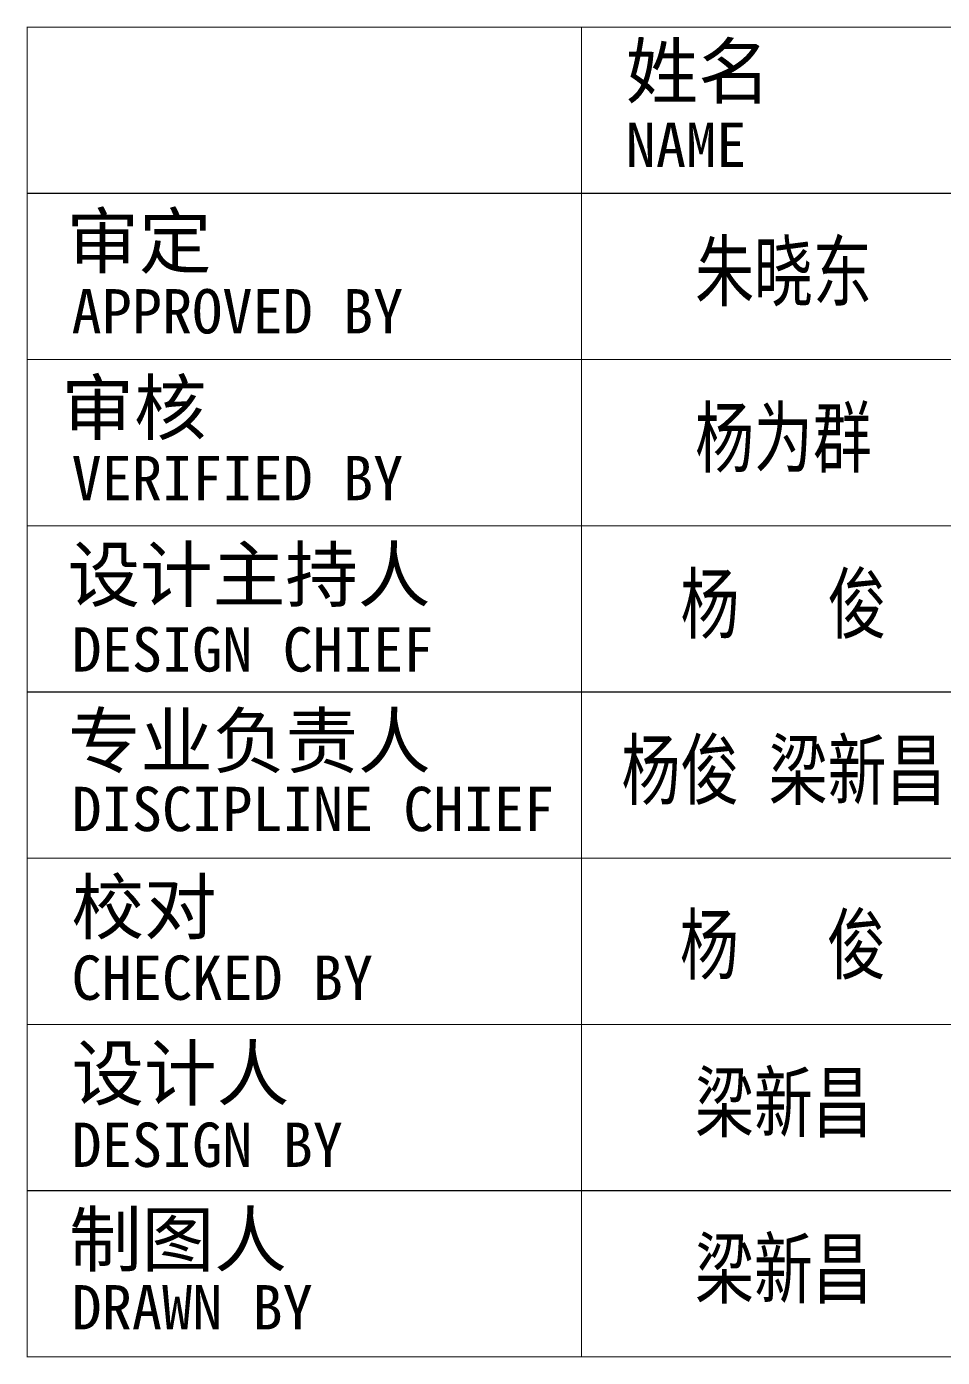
# Model space of a CAD drawing. Extents: x -409435 to 356702, y -107829 to 330904.
# Drawn here: x 128338 to 134534, y 80586 to 89593 of the extents above; entities that cross this region are included whole.
import ezdxf
from ezdxf.enums import TextEntityAlignment as Align

# ---------------------------------------------------------------- set-up
doc = ezdxf.new("R2010")
doc.units = 0
doc.header["$LTSCALE"] = 1000
doc.header["$MEASUREMENT"] = 0
doc.layers.add('00-图签签名_10', color=10, linetype='Continuous')
doc.styles.add('华文细黑', font='STXIHEI_0.TTF', dxfattribs={"width": 0.75, "height": 10})
doc.styles.add('图签信息$0$华文细黑', font='STXIHEI_0.TTF', dxfattribs={"height": 10})

# ---------------------------------------------------------------- blocks, each defined once
blk = doc.blocks.new('图签信息')
at = {"const_width": 0.05}
for points in [[(-62.5, 103.262), (-2.5, 103.262), (-2.5, 163.262), (-62.5, 163.262), (-62.5, 103.262)], [(-37.5, 163.262), (-37.5, 103.262)], [(-62.5, 155.762), (-2.5, 155.762)], [(-62.5, 148.262), (-2.5, 148.262)], [(-62.5, 140.762), (-2.5, 140.762)], [(-62.5, 133.262), (-2.5, 133.262)], [(-62.5, 125.762), (-2.5, 125.762)], [(-62.5, 118.262), (-2.5, 118.262)], [(-62.5, 110.762), (-2.5, 110.762)]]:
    blk.add_lwpolyline(points, dxfattribs=at)
at = {"style": '图签信息$0$华文细黑'}
for s, height, p in [('姓名', 2.4, (-35.504, 162.474)), ('NAME', 2, (-35.5, 158.956)), ('审定', 2.4, (-60.729, 154.808)), ('APPROVED BY', 2, (-60.5, 151.442)), ('审核', 2.4, (-60.955, 147.294)), ('VERIFIED BY', 2, (-60.5, 143.915)), ('设计主持人', 2.4, (-60.678, 139.762)), ('DESIGN CHIEF', 2, (-60.5, 136.185)), ('专业负责人', 2.4, (-60.667, 132.262)), ('DISCIPLINE CHIEF', 2, (-60.5, 128.984)), ('校对', 2.4, (-60.5, 124.762)), ('CHECKED BY', 2, (-60.5, 121.371)), ('设计人', 2.4, (-60.5, 117.262)), ('DESIGN BY', 2, (-60.5, 113.832)), ('制图人', 2.4, (-60.606, 109.762)), ('DRAWN BY', 2, (-60.5, 106.498))]:
    blk.add_text(s, height=height, dxfattribs=at).set_placement(p, align=Align.TOP_LEFT)
blk = doc.blocks.new('图签-A1')
at = {"color": 2}
blk.add_blockref('图签信息', (0, 0), dxfattribs=at)
blk = doc.blocks.new('X-104 14#平面')
at = {"xscale": 150, "yscale": 150, "zscale": 150}
blk.add_blockref('图签-A1', (137716.5, 65100), dxfattribs=at)

msp = doc.modelspace()

# ---------------------------------------------------------------- block references
msp.add_blockref('X-104 14#平面', (0, 0))

# ---------------------------------------------------------------- texts
at = {"layer": '00-图签签名_10', "char_height": 390, "attachment_point": 5, "style": '华文细黑'}
for s, insert, width in [('朱晓东', (133458.8, 87915.5), 22120.664), ('杨为群', (133458.8, 86790.5), 4814.662), ('杨   俊', (133458.8, 85665.5), 18493.696), ('杨俊 梁新昌', (133458.8, 84540.5), 3871.421), ('杨   俊', (133454.6, 83358.6), 7191.604), ('梁新昌', (133458.8, 82290.5), 10341.432), ('梁新昌', (133458.8, 81165.5), 11512.334)]:
    msp.add_mtext(s, dxfattribs=dict(at, insert=insert, width=width))

doc.saveas('drawing.dxf')
